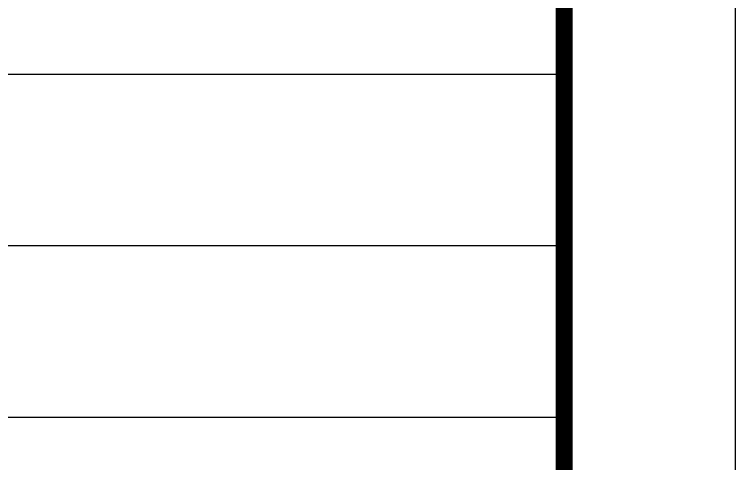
# Model space of a CAD drawing. Extents: x -446699 to 757189, y -606167 to -103070.
# Drawn here: x -299141 to -294935, y -469589 to -466973 of the extents above; entities that cross this region are included whole.
import ezdxf

# ---------------------------------------------------------------- set-up
doc = ezdxf.new("R2010")
doc.units = 0
doc.header["$LTSCALE"] = 1000
doc.header["$MEASUREMENT"] = 0
doc.layers.add('14', color=14, linetype='Continuous')
doc.layers.add('PUB_TITLE', color=4, linetype='Continuous')

# ---------------------------------------------------------------- blocks, each defined once
blk = doc.blocks.new('YHYHHRR')
at = {"layer": '14', "color": 14}
for p, q in [((256880.6, 475249.5), (266880.6, 475249.5)), ((256880.6, 474249.5), (266880.6, 474249.5)), ((256880.6, 473249.5), (266880.6, 473249.5))]:
    blk.add_line(p, q, dxfattribs=at)

msp = doc.modelspace()

# ---------------------------------------------------------------- linework, layer by layer
at = {"layer": 'PUB_TITLE'}
msp.add_lwpolyline([(-354335.5, -482719.9), (-294935.5, -482719.9), (-294935.5, -440719.9), (-354335.5, -440719.9)], close=True, dxfattribs=at)
at = {"layer": 'PUB_TITLE', "const_width": 100}
msp.add_lwpolyline([(-351835.5, -481719.9), (-295935.5, -481719.9), (-295935.5, -441719.9), (-351835.5, -441719.9)], close=True, dxfattribs=at)

# ---------------------------------------------------------------- block references
msp.add_blockref('YHYHHRR', (-562821.1, -942569.4))

doc.saveas('drawing.dxf')
